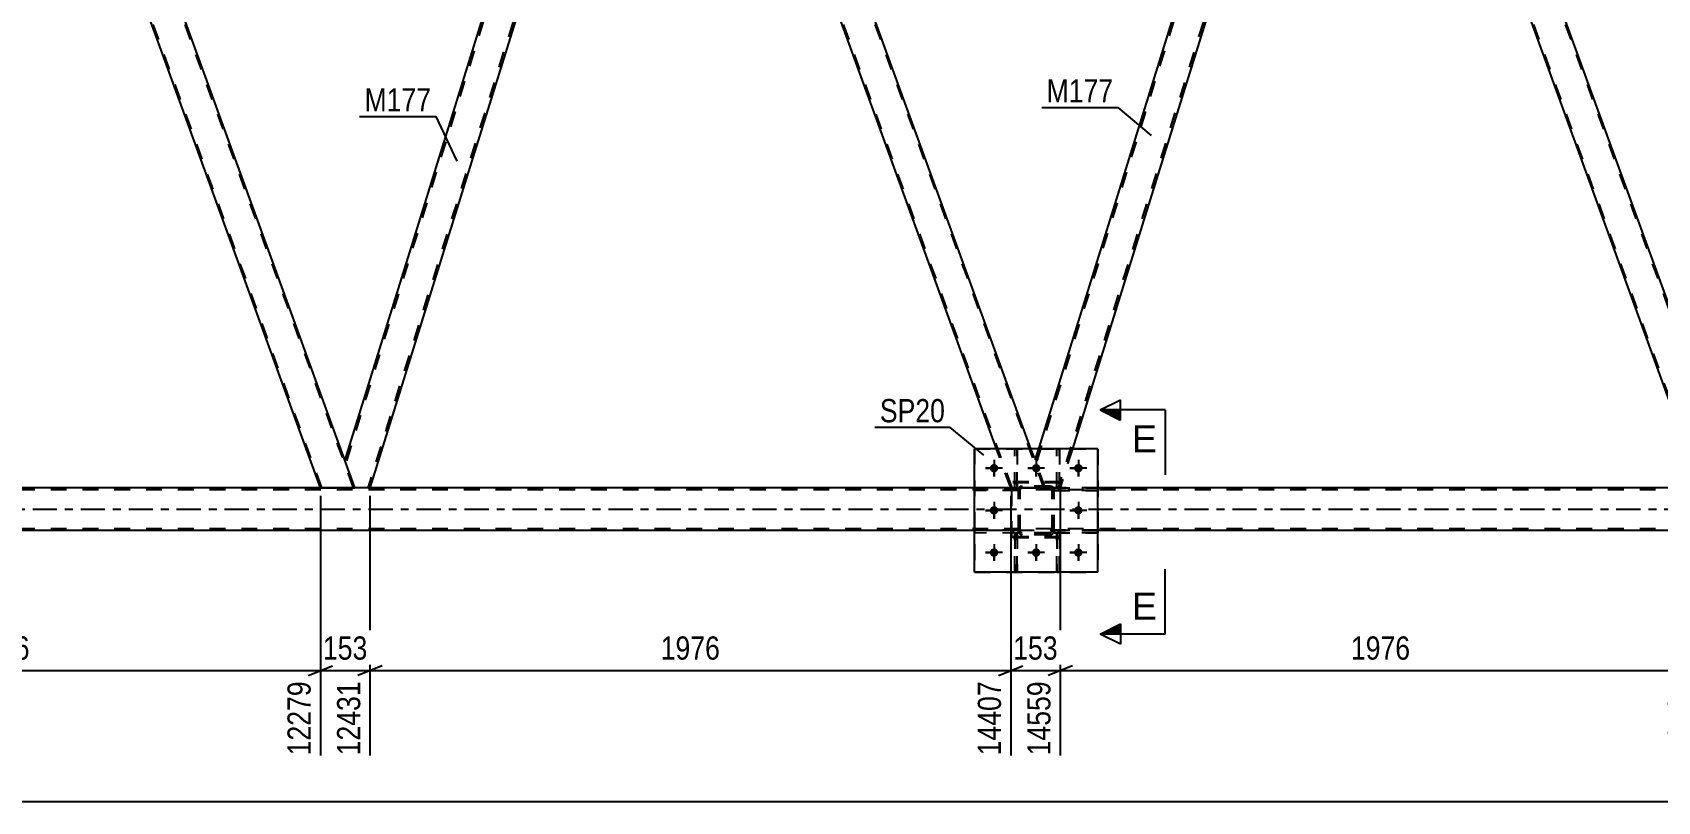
# Model space of a CAD drawing. Header units: millimetres. Extents: x 0 to 841, y 0 to 594.
# Drawn here: x 539.4 to 739.8, y 267.1 to 361.9 of the extents above; entities that cross this region are included whole.
import ezdxf

# ---------------------------------------------------------------- set-up
doc = ezdxf.new("R2010")
doc.units = ezdxf.units.MM
doc.linetypes.add('DXK_LINE_DOT2', pattern=[3.9198, 1.9599, -1.9599])
doc.linetypes.add('DXK_LINE_DOT3', pattern=[5.9187, 2.979, -0.9799, 0.9799, -0.9799])
doc.styles.add('Arial', font='ARIAL.TTF', dxfattribs={"height": 0.2})
doc.styles.add('Arial Narrow', font='ARIALN.TTF', dxfattribs={"height": 0.2})

# ---------------------------------------------------------------- blocks, each defined once
blk = doc.blocks.new('Part-103641004-3641 - 3414')
at = {"color": 7, "linetype": 'DXK_LINE_DOT2'}
for p, q in [((665.38, 300.21), (665.38, 300.53)), ((665.38, 300.53), (670.78, 300.53)), ((670.78, 300.21), (665.38, 300.21)), ((665.98, 300.21), (665.98, 300.53)), ((670.78, 300.53), (670.78, 300.21))]:
    blk.add_line(p, q, dxfattribs=at)
blk = doc.blocks.new('Part-103641004-3677 - 3414')
at = {"color": 7, "linetype": 'DXK_LINE_DOT2'}
for p, q in [((655.58, 310.57), (670.78, 310.57)), ((655.58, 310.57), (655.58, 295.37)), ((670.78, 310.57), (670.78, 295.37)), ((655.58, 295.37), (670.78, 295.37))]:
    blk.add_line(p, q, dxfattribs=at)
blk = doc.blocks.new('Part-103641004-3683 - 3414')
at = {"color": 7, "linetype": 'DXK_LINE_DOT2'}
for p, q in [((660.98, 300.53), (655.58, 300.53)), ((655.58, 300.53), (655.58, 300.21)), ((660.98, 300.21), (655.58, 300.21)), ((660.38, 300.21), (660.38, 300.53)), ((660.98, 300.21), (660.98, 300.53))]:
    blk.add_line(p, q, dxfattribs=at)
blk = doc.blocks.new('Part-103641004-3584 - 3414')
at = {"color": 7, "linetype": 'DXK_LINE_DOT2'}
for p, q in [((670.78, 305.73), (665.38, 305.73)), ((665.38, 305.73), (665.38, 305.41)), ((665.38, 305.41), (670.78, 305.41)), ((665.98, 305.41), (665.98, 305.73)), ((670.78, 305.41), (670.78, 305.73))]:
    blk.add_line(p, q, dxfattribs=at)
blk = doc.blocks.new('Part-103641004-3589 - 3414')
at = {"color": 7, "linetype": 'DXK_LINE_DOT2'}
for p, q in [((699.99, 426.97), (663.17, 308.85)), ((701.05, 426.97), (699.76, 426.97)), ((701.2, 426.57), (701.05, 426.97)), ((702.46, 423.09), (665.89, 305.75)), ((702.58, 422.77), (702.6, 422.72)), ((702.6, 422.72), (702.58, 422.77)), ((663.45, 310.57), (663.03, 309.22)), ((664.29, 305.75), (663.03, 309.22)), ((667.64, 310.57), (666.14, 305.75)), ((666.14, 305.75), (664.29, 305.75))]:
    blk.add_line(p, q, dxfattribs=at)
at = {"color": 2, "linetype": 'Continuous'}
for p, q in [((699.73, 426.97), (663.45, 310.57)), ((699.76, 426.97), (699.73, 426.97)), ((702.58, 422.77), (701.2, 426.57)), ((702.6, 422.72), (667.64, 310.57))]:
    blk.add_line(p, q, dxfattribs=at)
blk = doc.blocks.new('Part-103641004-3599 - 3414')
at = {"color": 7, "linetype": 'DXK_LINE_DOT2'}
for p, q in [((705.31, 426.97), (701.05, 426.97)), ((702.58, 422.77), (701.05, 426.97)), ((745.34, 305.75), (701.22, 426.97)), ((749.26, 305.75), (705.14, 426.97)), ((705.45, 426.57), (705.31, 426.97)), ((749.43, 305.75), (745.17, 305.75))]:
    blk.add_line(p, q, dxfattribs=at)
at = {"color": 2, "linetype": 'Continuous'}
for p, q in [((749.43, 305.75), (705.45, 426.57)), ((745.17, 305.75), (702.58, 422.77))]:
    blk.add_line(p, q, dxfattribs=at)
blk = doc.blocks.new('Part-103641004-3604 - 3414')
at = {"color": 2, "linetype": 'Continuous'}
for p, q in [((614.6, 426.97), (577.9, 309.22)), ((615.92, 426.97), (614.6, 426.97)), ((617.45, 422.77), (615.92, 426.97)), ((617.46, 422.72), (581.01, 305.75)), ((579.16, 305.75), (577.92, 309.17))]:
    blk.add_line(p, q, dxfattribs=at)
at = {"color": 7, "linetype": 'DXK_LINE_DOT2'}
for p, q in [((614.85, 426.97), (578.03, 308.85)), ((617.33, 423.09), (580.75, 305.75)), ((617.46, 422.72), (617.45, 422.77)), ((617.46, 422.72), (617.45, 422.77)), ((577.9, 309.22), (577.92, 309.17)), ((581.01, 305.75), (579.16, 305.75))]:
    blk.add_line(p, q, dxfattribs=at)
blk = doc.blocks.new('Part-103641004-3614 - 3414')
at = {"color": 2, "linetype": 'Continuous'}
for p, q in [((670.78, 310.57), (655.58, 310.57)), ((655.58, 295.37), (655.58, 310.57)), ((670.78, 295.37), (670.78, 310.57)), ((670.78, 295.37), (655.58, 295.37))]:
    blk.add_line(p, q, dxfattribs=at)
blk = doc.blocks.new('Part-103641004-3678 - 3414')
at = {"color": 7, "linetype": 'DXK_LINE_DOT2'}
for p, q in [((665.38, 305.41), (665.38, 305.73)), ((665.38, 305.73), (670.78, 305.73)), ((670.78, 305.41), (665.38, 305.41)), ((665.98, 305.41), (665.98, 305.73)), ((670.78, 305.73), (670.78, 305.41))]:
    blk.add_line(p, q, dxfattribs=at)
blk = doc.blocks.new('Part-103641004-3705 - 3414')
at = {"color": 7, "linetype": 'DXK_LINE_DOT2'}
for p, q in [((660.98, 305.49), (661.02, 305.67)), ((661.02, 305.67), (660.98, 305.49)), ((660.98, 300.45), (660.98, 305.49)), ((661.22, 305.49), (661.24, 305.58)), ((661.22, 300.45), (661.22, 305.49)), ((661.24, 305.58), (661.29, 305.66)), ((661.27, 305.93), (661.46, 305.97)), ((661.46, 305.97), (661.27, 305.93)), ((661.29, 305.66), (661.37, 305.71)), ((661.37, 305.71), (661.46, 305.73)), ((664.9, 305.97), (661.46, 305.97)), ((661.46, 305.73), (664.9, 305.73)), ((664.9, 305.97), (665.08, 305.93)), ((665.08, 305.93), (664.9, 305.97)), ((664.9, 305.73), (664.99, 305.71)), ((664.99, 305.71), (665.07, 305.66)), ((665.07, 305.66), (665.12, 305.58)), ((665.12, 305.58), (665.14, 305.49)), ((665.14, 300.45), (665.14, 305.49)), ((665.34, 305.67), (665.38, 305.49)), ((665.38, 305.49), (665.34, 305.67)), ((665.38, 300.45), (665.38, 305.49)), ((661.02, 300.26), (660.98, 300.45)), ((660.98, 300.45), (661.02, 300.26)), ((661.24, 300.35), (661.22, 300.45)), ((661.29, 300.28), (661.24, 300.35)), ((661.46, 299.97), (661.27, 300)), ((661.27, 300), (661.46, 299.97)), ((661.37, 300.22), (661.29, 300.28)), ((661.46, 300.21), (661.37, 300.22)), ((664.9, 300.21), (661.46, 300.21)), ((664.9, 299.97), (661.46, 299.97)), ((664.99, 300.22), (664.9, 300.21)), ((665.08, 300), (664.9, 299.97)), ((664.9, 299.97), (665.08, 300)), ((665.07, 300.28), (664.99, 300.22)), ((665.12, 300.35), (665.07, 300.28)), ((665.14, 300.45), (665.12, 300.35)), ((665.38, 300.45), (665.34, 300.26)), ((665.34, 300.26), (665.38, 300.45))]:
    blk.add_line(p, q, dxfattribs=at)
at = {"color": 7, "linetype": 'DXK_LINE_DOT3'}
blk.add_line((663.18, 302.97), (663.18, 302.97), dxfattribs=at)
at = {"color": 7, "linetype": 'DXK_LINE_DOT2'}
for centre, start, end in [((661.46, 305.49), 112.5, 157.5), ((661.46, 305.49), 112.5, 157.5), ((664.9, 305.49), 22.5, 67.5), ((664.9, 305.49), 22.5, 67.5), ((661.46, 300.45), 202.5, 247.5), ((661.46, 300.45), 202.5, 247.5), ((664.9, 300.45), 292.5, 337.5), ((664.9, 300.45), 292.5, 337.5)]:
    blk.add_arc(centre, 0.48, start, end, dxfattribs=at)
blk = doc.blocks.new('Part-103641004-3740 - 3414')
at = {"color": 7, "linetype": 'DXK_LINE_DOT2'}
for p, q in [((660.98, 300.53), (655.58, 300.53)), ((655.58, 300.21), (655.58, 300.53)), ((660.98, 300.21), (655.58, 300.21)), ((660.38, 300.21), (660.38, 300.53)), ((660.98, 300.53), (660.98, 300.21))]:
    blk.add_line(p, q, dxfattribs=at)
blk = doc.blocks.new('Part-103641004-3747 - 3414')
at = {"color": 7, "linetype": 'DXK_LINE_DOT2'}
for p, q in [((666.18, 306.37), (660.18, 306.37)), ((660.18, 299.57), (660.18, 306.37)), ((666.18, 299.57), (666.18, 306.37)), ((666.18, 299.57), (660.18, 299.57))]:
    blk.add_line(p, q, dxfattribs=at)
blk = doc.blocks.new('Part-103641004-3748 - 3414')
at = {"color": 7, "linetype": 'DXK_LINE_DOT2'}
for p, q in [((666.18, 306.5), (660.18, 306.5)), ((660.18, 299.7), (660.18, 306.5)), ((666.18, 299.7), (666.18, 306.5)), ((666.18, 299.7), (660.18, 299.7))]:
    blk.add_line(p, q, dxfattribs=at)
blk = doc.blocks.new('Part-103641004-3749 - 3414')
at = {"color": 7, "linetype": 'DXK_LINE_DOT2'}
for p, q in [((660.98, 305.49), (661.02, 305.67)), ((661.02, 305.67), (660.98, 305.49)), ((660.98, 300.45), (660.98, 305.49)), ((661.22, 305.49), (661.24, 305.58)), ((661.22, 300.45), (661.22, 305.49)), ((661.24, 305.58), (661.29, 305.66)), ((661.27, 305.93), (661.46, 305.97)), ((661.46, 305.97), (661.27, 305.93)), ((661.29, 305.66), (661.37, 305.71)), ((661.37, 305.71), (661.46, 305.73)), ((664.9, 305.97), (661.46, 305.97)), ((661.46, 305.73), (664.9, 305.73)), ((664.9, 305.97), (665.08, 305.93)), ((665.08, 305.93), (664.9, 305.97)), ((664.9, 305.73), (664.99, 305.71)), ((664.99, 305.71), (665.07, 305.66)), ((665.07, 305.66), (665.12, 305.58)), ((665.12, 305.58), (665.14, 305.49)), ((665.14, 300.45), (665.14, 305.49)), ((665.34, 305.67), (665.38, 305.49)), ((665.38, 305.49), (665.34, 305.67)), ((665.38, 300.45), (665.38, 305.49)), ((661.02, 300.26), (660.98, 300.45)), ((660.98, 300.45), (661.02, 300.26)), ((661.24, 300.35), (661.22, 300.45)), ((661.29, 300.28), (661.24, 300.35)), ((661.46, 299.97), (661.27, 300)), ((661.27, 300), (661.46, 299.97)), ((661.37, 300.22), (661.29, 300.28)), ((661.46, 300.21), (661.37, 300.22)), ((664.9, 300.21), (661.46, 300.21)), ((664.9, 299.97), (661.46, 299.97)), ((664.99, 300.22), (664.9, 300.21)), ((665.08, 300), (664.9, 299.97)), ((664.9, 299.97), (665.08, 300)), ((665.07, 300.28), (664.99, 300.22)), ((665.12, 300.35), (665.07, 300.28)), ((665.14, 300.45), (665.12, 300.35)), ((665.38, 300.45), (665.34, 300.26)), ((665.34, 300.26), (665.38, 300.45))]:
    blk.add_line(p, q, dxfattribs=at)
at = {"color": 7, "linetype": 'DXK_LINE_DOT3'}
blk.add_line((663.18, 302.97), (663.18, 302.97), dxfattribs=at)
at = {"color": 7, "linetype": 'DXK_LINE_DOT2'}
for centre, start, end in [((661.46, 305.49), 112.5, 157.5), ((661.46, 305.49), 112.5, 157.5), ((664.9, 305.49), 22.5, 67.5), ((664.9, 305.49), 22.5, 67.5), ((661.46, 300.45), 202.5, 247.5), ((661.46, 300.45), 202.5, 247.5), ((664.9, 300.45), 292.5, 337.5), ((664.9, 300.45), 292.5, 337.5)]:
    blk.add_arc(centre, 0.48, start, end, dxfattribs=at)
blk = doc.blocks.new('Part-103641004-3754 - 3414')
at = {"color": 2, "linetype": 'Continuous'}
for p, q in [((620.17, 426.97), (615.92, 426.97)), ((662.54, 310.57), (620.17, 426.97)), ((658.29, 310.57), (617.45, 422.77))]:
    blk.add_line(p, q, dxfattribs=at)
at = {"color": 7, "linetype": 'DXK_LINE_DOT2'}
for p, q in [((615.92, 426.97), (617.45, 422.77)), ((660.21, 305.75), (616.09, 426.97)), ((664.12, 305.75), (620, 426.97)), ((660.04, 305.75), (658.29, 310.57)), ((664.29, 305.75), (662.54, 310.57)), ((664.29, 305.75), (660.04, 305.75))]:
    blk.add_line(p, q, dxfattribs=at)
blk = doc.blocks.new('Part-103641004-3755 - 3414')
at = {"color": 7, "linetype": 'DXK_LINE_DOT2'}
for p, q in [((670.78, 300.53), (665.38, 300.53)), ((665.38, 300.53), (665.38, 300.21)), ((665.38, 300.21), (670.78, 300.21)), ((665.98, 300.21), (665.98, 300.53)), ((670.78, 300.21), (670.78, 300.53))]:
    blk.add_line(p, q, dxfattribs=at)
blk = doc.blocks.new('Part-103641004-3758 - 3414')
at = {"color": 7, "linetype": 'DXK_LINE_DOT2'}
for p, q in [((660.85, 300.2), (660.53, 300.2)), ((660.53, 300.2), (660.53, 295.37)), ((660.53, 299.6), (660.85, 299.6)), ((660.85, 295.37), (660.85, 300.2)), ((660.53, 295.37), (660.85, 295.37))]:
    blk.add_line(p, q, dxfattribs=at)
blk = doc.blocks.new('Part-103641004-3761 - 3414')
at = {"color": 2, "linetype": 'Continuous'}
for p, q in [((665.73, 310.57), (665.73, 310.57)), ((666.05, 310.57), (665.73, 310.57)), ((666.05, 310.57), (666.05, 310.57))]:
    blk.add_line(p, q, dxfattribs=at)
at = {"color": 7, "linetype": 'DXK_LINE_DOT2'}
for p, q in [((665.73, 305.72), (665.73, 310.57)), ((666.05, 305.72), (666.05, 310.57)), ((665.73, 306.32), (666.05, 306.32)), ((666.05, 305.72), (665.73, 305.72))]:
    blk.add_line(p, q, dxfattribs=at)
blk = doc.blocks.new('Part-103641004-3764 - 3414')
at = {"color": 2, "linetype": 'Continuous'}
for p, q in [((660.53, 310.57), (660.53, 310.57)), ((660.85, 310.57), (660.53, 310.57)), ((660.85, 310.57), (660.85, 310.57))]:
    blk.add_line(p, q, dxfattribs=at)
at = {"color": 7, "linetype": 'DXK_LINE_DOT2'}
for p, q in [((660.53, 305.72), (660.53, 310.57)), ((660.85, 305.72), (660.85, 310.57)), ((660.53, 306.32), (660.85, 306.32)), ((660.85, 305.72), (660.53, 305.72))]:
    blk.add_line(p, q, dxfattribs=at)
blk = doc.blocks.new('Part-103641004-3765 - 3414')
at = {"color": 7, "linetype": 'DXK_LINE_DOT2'}
for p, q in [((660.98, 305.73), (655.58, 305.73)), ((655.58, 305.41), (655.58, 305.73)), ((660.98, 305.41), (655.58, 305.41)), ((660.38, 305.41), (660.38, 305.73)), ((660.98, 305.73), (660.98, 305.41))]:
    blk.add_line(p, q, dxfattribs=at)
blk = doc.blocks.new('Part-103641004-3774 - 3414')
at = {"color": 7, "linetype": 'DXK_LINE_DOT2'}
for p, q in [((660.53, 305.72), (660.53, 310.57)), ((660.53, 310.57), (660.85, 310.57)), ((660.85, 310.57), (660.85, 305.72)), ((660.53, 306.32), (660.85, 306.32)), ((660.85, 305.72), (660.53, 305.72))]:
    blk.add_line(p, q, dxfattribs=at)
blk = doc.blocks.new('Part-103641004-3777 - 3414')
at = {"color": 7, "linetype": 'DXK_LINE_DOT2'}
for p, q in [((665.73, 305.72), (665.73, 310.57)), ((665.73, 310.57), (666.05, 310.57)), ((666.05, 310.57), (666.05, 305.72)), ((665.73, 306.32), (666.05, 306.32)), ((666.05, 305.72), (665.73, 305.72))]:
    blk.add_line(p, q, dxfattribs=at)
blk = doc.blocks.new('Part-103641004-3780 - 3414')
at = {"color": 7, "linetype": 'DXK_LINE_DOT2'}
for p, q in [((660.53, 295.37), (660.53, 300.2)), ((660.53, 300.2), (660.85, 300.2)), ((660.53, 299.6), (660.85, 299.6)), ((660.85, 300.2), (660.85, 295.37)), ((660.85, 295.37), (660.53, 295.37))]:
    blk.add_line(p, q, dxfattribs=at)
blk = doc.blocks.new('Part-103641004-3783 - 3414')
at = {"color": 7, "linetype": 'DXK_LINE_DOT2'}
for p, q in [((665.73, 295.37), (665.73, 300.2)), ((665.73, 300.2), (666.05, 300.2)), ((665.73, 299.6), (666.05, 299.6)), ((666.05, 300.2), (666.05, 295.37)), ((666.05, 295.37), (665.73, 295.37))]:
    blk.add_line(p, q, dxfattribs=at)
blk = doc.blocks.new('Part-103641004-3791 - 3414')
at = {"color": 7, "linetype": 'DXK_LINE_DOT2'}
for p, q in [((770.94, 305.51), (95.51, 305.51)), ((670.78, 305.75), (655.58, 305.75)), ((770.94, 300.71), (95.51, 300.71)), ((670.78, 300.47), (655.58, 300.47))]:
    blk.add_line(p, q, dxfattribs=at)
at = {"color": 2, "linetype": 'Continuous'}
for p, q in [((655.58, 305.75), (500.51, 305.75)), ((770.94, 305.75), (670.78, 305.75)), ((655.58, 300.47), (500.51, 300.47)), ((770.94, 300.47), (670.78, 300.47))]:
    blk.add_line(p, q, dxfattribs=at)
at = {"color": 7, "linetype": 'DXK_LINE_DOT3'}
blk.add_line((95.51, 303.11), (770.94, 303.11), dxfattribs=at)
blk = doc.blocks.new('Part-103641004-3839 - 3414')
at = {"color": 7, "linetype": 'DXK_LINE_DOT2'}
for p, q in [((666.05, 300.2), (665.73, 300.2)), ((665.73, 300.2), (665.73, 295.37)), ((665.73, 299.6), (666.05, 299.6)), ((666.05, 295.37), (666.05, 300.2)), ((665.73, 295.37), (666.05, 295.37))]:
    blk.add_line(p, q, dxfattribs=at)
blk = doc.blocks.new('Bolt-103641004-3840 - 3414')
at = {"linetype": 'Continuous'}
for points in [[(658.5, 308.17, -1), (657.46, 308.17, -1)], [(663.7, 308.17, -1), (662.66, 308.17, -1)], [(668.9, 308.17, -1), (667.86, 308.17, -1)], [(658.5, 302.97, -1), (657.46, 302.97, -1)], [(668.9, 302.97, -1), (667.86, 302.97, -1)], [(658.5, 297.77, -1), (657.46, 297.77, -1)], [(663.7, 297.77, -1), (662.66, 297.77, -1)], [(668.9, 297.77, -1), (667.86, 297.77, -1)]]:
    blk.add_hatch(color=1, dxfattribs=at).paths.add_polyline_path(points)
at = {"color": 1, "linetype": 'Continuous'}
for p, q in [((657.98, 309.21), (657.98, 307.13)), ((663.18, 309.21), (663.18, 307.13)), ((668.38, 309.21), (668.38, 307.13)), ((659.02, 308.17), (656.94, 308.17)), ((664.22, 308.17), (662.14, 308.17)), ((669.42, 308.17), (667.34, 308.17)), ((659.02, 302.97), (656.94, 302.97)), ((657.98, 304.01), (657.98, 301.93)), ((669.42, 302.97), (667.34, 302.97)), ((668.38, 304.01), (668.38, 301.93)), ((657.98, 298.81), (657.98, 296.73)), ((663.18, 298.81), (663.18, 296.73)), ((668.38, 298.81), (668.38, 296.73)), ((659.02, 297.77), (656.94, 297.77)), ((664.22, 297.77), (662.14, 297.77)), ((669.42, 297.77), (667.34, 297.77))]:
    blk.add_line(p, q, dxfattribs=at)
blk = doc.blocks.new('Bolt-103641004-3841 - 3414')
at = {"color": 1, "linetype": 'Continuous'}
for p, q in [((657.98, 309.21), (657.98, 308.51)), ((663.18, 309.21), (663.18, 308.51)), ((668.38, 309.21), (668.38, 308.51)), ((656.94, 308.17), (657.63, 308.17)), ((657.98, 307.13), (657.98, 307.82)), ((659.02, 308.17), (658.33, 308.17)), ((662.14, 308.17), (662.83, 308.17)), ((663.18, 307.13), (663.18, 307.82)), ((664.22, 308.17), (663.53, 308.17)), ((667.34, 308.17), (668.03, 308.17)), ((668.38, 307.13), (668.38, 307.82)), ((669.42, 308.17), (668.73, 308.17)), ((656.94, 302.97), (657.63, 302.97)), ((657.98, 304.01), (657.98, 303.31)), ((659.02, 302.97), (658.33, 302.97)), ((667.34, 302.97), (668.03, 302.97)), ((668.38, 304.01), (668.38, 303.31)), ((669.42, 302.97), (668.73, 302.97)), ((657.98, 301.93), (657.98, 302.62)), ((668.38, 301.93), (668.38, 302.62)), ((657.98, 298.81), (657.98, 298.11)), ((663.18, 298.81), (663.18, 298.11)), ((668.38, 298.81), (668.38, 298.11)), ((656.94, 297.77), (657.63, 297.77)), ((657.98, 296.73), (657.98, 297.42)), ((659.02, 297.77), (658.33, 297.77)), ((662.14, 297.77), (662.83, 297.77)), ((663.18, 296.73), (663.18, 297.42)), ((664.22, 297.77), (663.53, 297.77)), ((667.34, 297.77), (668.03, 297.77)), ((668.38, 296.73), (668.38, 297.42)), ((669.42, 297.77), (668.73, 297.77))]:
    blk.add_line(p, q, dxfattribs=at)
blk = doc.blocks.new('Part-103641004-3871 - 3414')
at = {"color": 7, "linetype": 'DXK_LINE_DOT2'}
for p, q in [((660.98, 305.73), (655.58, 305.73)), ((655.58, 305.73), (655.58, 305.41)), ((660.98, 305.41), (655.58, 305.41)), ((660.38, 305.41), (660.38, 305.73)), ((660.98, 305.41), (660.98, 305.73))]:
    blk.add_line(p, q, dxfattribs=at)
blk = doc.blocks.new('Part-103641004-3881 - 3414')
at = {"color": 2, "linetype": 'Continuous'}
for p, q in [((535.04, 426.97), (530.78, 426.97)), ((577.92, 309.17), (535.04, 426.97)), ((574.9, 305.75), (532.31, 422.77))]:
    blk.add_line(p, q, dxfattribs=at)
at = {"color": 7, "linetype": 'DXK_LINE_DOT2'}
for p, q in [((530.78, 426.97), (532.31, 422.77)), ((575.07, 305.75), (530.95, 426.97)), ((578.99, 305.75), (534.87, 426.97)), ((579.16, 305.75), (577.92, 309.17)), ((574.9, 305.75), (579.16, 305.75))]:
    blk.add_line(p, q, dxfattribs=at)
blk = doc.blocks.new('StraightDimension-103641004-4983 - 3414')
at = {"color": 7, "linetype": 'Continuous'}
for p, q in [((666.14, 304.75), (666.14, 272.77)), ((745.17, 304.75), (745.17, 272.77)), ((667.64, 283.82), (664.64, 282.62)), ((666.14, 283.22), (745.17, 283.22)), ((743.67, 282.62), (746.67, 283.82))]:
    blk.add_line(p, q, dxfattribs=at)
at = {"color": 0}
blk.add_wipeout([(709.91, 283.97), (709.91, 288.17), (701.4, 288.17), (701.4, 283.97)], dxfattribs=at)
at = {"color": 0, "linetype": 'Continuous'}
blk.add_wipeout([(744.57, 282.52), (740.37, 282.52), (740.37, 272.17), (744.57, 272.17)], dxfattribs=at)
at = {"color": 3, "style": 'Arial Narrow'}
blk.add_text('1976', height=2.863, dxfattribs=at).set_placement((702, 284.57))
at = {"color": 3, "linetype": 'Continuous', "style": 'Arial Narrow'}
blk.add_text('16535', height=2.863, rotation=90.0002, dxfattribs=at).set_placement((743.97, 272.77))
blk = doc.blocks.new('StraightDimension-103641004-5002 - 3414')
at = {"color": 7, "linetype": 'Continuous'}
for p, q in [((660.04, 304.75), (660.04, 272.77)), ((666.14, 304.75), (666.14, 272.77)), ((658.54, 282.62), (661.54, 283.82)), ((660.04, 283.22), (666.14, 283.22)), ((667.64, 283.82), (664.64, 282.62))]:
    blk.add_line(p, q, dxfattribs=at)
at = {"color": 0}
blk.add_wipeout([(666.43, 283.97), (666.43, 288.17), (659.75, 288.17), (659.75, 283.97)], dxfattribs=at)
at = {"color": 0, "linetype": 'Continuous'}
blk.add_wipeout([(665.54, 282.52), (661.34, 282.52), (661.34, 272.17), (665.54, 272.17)], dxfattribs=at)
at = {"color": 3, "style": 'Arial Narrow'}
blk.add_text('153', height=2.863, dxfattribs=at).set_placement((660.35, 284.57))
at = {"color": 3, "linetype": 'Continuous', "style": 'Arial Narrow'}
blk.add_text('14559', height=2.863, rotation=90.0002, dxfattribs=at).set_placement((664.94, 272.77))
blk = doc.blocks.new('StraightDimension-103641004-5021 - 3414')
at = {"color": 7, "linetype": 'Continuous'}
for p, q in [((581.01, 304.75), (581.01, 272.77)), ((660.04, 304.75), (660.04, 272.77)), ((582.51, 283.82), (579.51, 282.62)), ((581.01, 283.22), (660.04, 283.22)), ((658.54, 282.62), (661.54, 283.82))]:
    blk.add_line(p, q, dxfattribs=at)
at = {"color": 0}
blk.add_wipeout([(624.78, 283.97), (624.78, 288.17), (616.27, 288.17), (616.27, 283.97)], dxfattribs=at)
at = {"color": 0, "linetype": 'Continuous'}
blk.add_wipeout([(659.44, 282.52), (655.24, 282.52), (655.24, 272.17), (659.44, 272.17)], dxfattribs=at)
at = {"color": 3, "style": 'Arial Narrow'}
blk.add_text('1976', height=2.863, dxfattribs=at).set_placement((616.87, 284.57))
at = {"color": 3, "linetype": 'Continuous', "style": 'Arial Narrow'}
blk.add_text('14407', height=2.863, rotation=90.0002, dxfattribs=at).set_placement((658.84, 272.77))
blk = doc.blocks.new('StraightDimension-103641004-5040 - 3414')
at = {"color": 7, "linetype": 'Continuous'}
for p, q in [((574.9, 304.75), (574.9, 272.77)), ((581.01, 304.75), (581.01, 272.77)), ((573.4, 282.62), (576.4, 283.82)), ((574.9, 283.22), (581.01, 283.22)), ((582.51, 283.82), (579.51, 282.62))]:
    blk.add_line(p, q, dxfattribs=at)
at = {"color": 0}
blk.add_wipeout([(581.3, 283.97), (581.3, 288.17), (574.61, 288.17), (574.61, 283.97)], dxfattribs=at)
at = {"color": 0, "linetype": 'Continuous'}
blk.add_wipeout([(580.41, 282.52), (576.21, 282.52), (576.21, 272.17), (580.41, 272.17)], dxfattribs=at)
at = {"color": 3, "style": 'Arial Narrow'}
blk.add_text('153', height=2.863, dxfattribs=at).set_placement((575.21, 284.57))
at = {"color": 3, "linetype": 'Continuous', "style": 'Arial Narrow'}
blk.add_text('12431', height=2.863, rotation=90.0002, dxfattribs=at).set_placement((579.81, 272.77))
blk = doc.blocks.new('StraightDimension-103641004-5059 - 3414')
at = {"color": 7, "linetype": 'Continuous'}
for p, q in [((495.87, 304.75), (495.87, 272.77)), ((574.9, 304.75), (574.9, 272.77)), ((497.37, 283.82), (494.37, 282.62)), ((495.87, 283.22), (574.9, 283.22)), ((573.4, 282.62), (576.4, 283.82))]:
    blk.add_line(p, q, dxfattribs=at)
at = {"color": 0}
blk.add_wipeout([(539.64, 283.97), (539.64, 288.17), (531.13, 288.17), (531.13, 283.97)], dxfattribs=at)
at = {"color": 0, "linetype": 'Continuous'}
blk.add_wipeout([(574.3, 282.52), (570.1, 282.52), (570.1, 272.17), (574.3, 272.17)], dxfattribs=at)
at = {"color": 3, "style": 'Arial Narrow'}
blk.add_text('1976', height=2.863, dxfattribs=at).set_placement((531.73, 284.57))
at = {"color": 3, "linetype": 'Continuous', "style": 'Arial Narrow'}
blk.add_text('12279', height=2.863, rotation=90.0002, dxfattribs=at).set_placement((573.7, 272.77))
blk = doc.blocks.new('StraightDimension-103641004-19127 - 3414')
at = {"color": 7, "linetype": 'Continuous'}
blk.add_line((43.78, 267.09), (781.8, 267.09), dxfattribs=at)
blk = doc.blocks.new('SectionMark-103641004-5275 - 3414')
at = {"linetype": 'Continuous'}
for points in [[(673.59, 315.36), (673.59, 314.11), (671.09, 315.36)], [(673.59, 288.98), (673.59, 287.73), (671.09, 287.73)]]:
    blk.add_hatch(color=6, dxfattribs=at).paths.add_polyline_path(points)
at = {"color": 6, "linetype": 'Continuous'}
for p, q in [((671.09, 315.36), (673.59, 316.61)), ((679.09, 315.36), (671.09, 315.36)), ((671.09, 315.36), (673.59, 314.11)), ((673.59, 314.11), (673.59, 316.61)), ((671.09, 287.73), (673.59, 288.98)), ((673.59, 288.98), (673.59, 286.48)), ((679.09, 287.73), (671.09, 287.73)), ((673.59, 286.48), (671.09, 287.73))]:
    blk.add_line(p, q, dxfattribs=at)
at = {"color": 0, "linetype": 'Continuous'}
for points in [[(678.09, 310.11), (678.09, 313.61), (674.98, 313.61), (674.98, 310.11)], [(678.09, 289.48), (678.09, 292.98), (674.98, 292.98), (674.98, 289.48)]]:
    blk.add_wipeout(points, dxfattribs=at)
at = {"color": 6, "linetype": 'Continuous'}
for p, q in [((679.09, 315.36), (679.09, 307.36)), ((679.09, 287.73), (679.09, 295.73))]:
    blk.add_line(p, q, dxfattribs=at)
at = {"color": 3, "linetype": 'Continuous', "style": 'Arial'}
for p in [(674.98, 310.11), (674.98, 289.48)]:
    blk.add_text('E', height=3.34, dxfattribs=at).set_placement(p)
blk = doc.blocks.new('Mark-103641004-3585 - 3414')
at = {"color": 0}
blk.add_wipeout([(672.68, 353.25), (672.68, 356.25), (664.46, 356.25), (664.46, 353.25)], dxfattribs=at)
blk.add_wipeout([(672.68, 353.25), (672.68, 356.25), (664.46, 356.25), (664.46, 353.25)], dxfattribs=at)
at = {"color": 30, "linetype": 'Continuous'}
for p in [(663.86, 352.65), (677.4, 349.17)]:
    blk.add_line(p, (673.28, 352.65), dxfattribs=at)
at = {"color": 3, "style": 'Arial Narrow'}
blk.add_text('M177', height=2.863, dxfattribs=at).set_placement((664.46, 353.25))
blk = doc.blocks.new('Mark-103641004-3600 - 3414')
at = {"color": 0}
blk.add_wipeout([(588.56, 352.14), (588.56, 355.14), (580.34, 355.14), (580.34, 352.14)], dxfattribs=at)
blk.add_wipeout([(588.56, 352.14), (588.56, 355.14), (580.34, 355.14), (580.34, 352.14)], dxfattribs=at)
at = {"color": 30, "linetype": 'Continuous'}
for p in [(579.74, 351.54), (591.75, 346.03)]:
    blk.add_line(p, (589.16, 351.54), dxfattribs=at)
at = {"color": 3, "style": 'Arial Narrow'}
blk.add_text('M177', height=2.863, dxfattribs=at).set_placement((580.34, 352.14))
blk = doc.blocks.new('Mark-103641004-3610 - 3414')
at = {"color": 0}
blk.add_wipeout([(651.94, 313.83), (651.94, 316.83), (643.9, 316.83), (643.9, 313.83)], dxfattribs=at)
blk.add_wipeout([(651.94, 313.83), (651.94, 316.83), (643.9, 316.83), (643.9, 313.83)], dxfattribs=at)
at = {"color": 30, "linetype": 'Continuous'}
for p in [(643.3, 313.23), (656.73, 309.77)]:
    blk.add_line(p, (652.54, 313.23), dxfattribs=at)
at = {"color": 3, "style": 'Arial Narrow'}
blk.add_text('SP20', height=2.863, dxfattribs=at).set_placement((643.9, 313.83))

msp = doc.modelspace()

# ---------------------------------------------------------------- block references
for name in ['Part-103641004-3881 - 3414', 'Part-103641004-3604 - 3414', 'Part-103641004-3754 - 3414', 'Part-103641004-3589 - 3414', 'Part-103641004-3599 - 3414', 'Part-103641004-3677 - 3414', 'Part-103641004-3614 - 3414', 'Bolt-103641004-3840 - 3414', 'Bolt-103641004-3841 - 3414', 'Part-103641004-3764 - 3414', 'Part-103641004-3774 - 3414', 'Part-103641004-3761 - 3414', 'Part-103641004-3777 - 3414', 'Part-103641004-3791 - 3414', 'Part-103641004-3765 - 3414', 'Part-103641004-3871 - 3414', 'Part-103641004-3748 - 3414', 'Part-103641004-3747 - 3414', 'Part-103641004-3705 - 3414', 'Part-103641004-3749 - 3414', 'Part-103641004-3584 - 3414', 'Part-103641004-3678 - 3414', 'Part-103641004-3683 - 3414', 'Part-103641004-3740 - 3414', 'Part-103641004-3758 - 3414', 'Part-103641004-3780 - 3414', 'Part-103641004-3641 - 3414', 'Part-103641004-3755 - 3414', 'Part-103641004-3783 - 3414', 'Part-103641004-3839 - 3414']:
    msp.add_blockref(name, (0, 0))

# ---------------------------------------------------------------- next in the draw order: block references
msp.add_blockref('StraightDimension-103641004-4983 - 3414', (0, 0))

# ---------------------------------------------------------------- next in the draw order: block references
msp.add_blockref('StraightDimension-103641004-5002 - 3414', (0, 0))

# ---------------------------------------------------------------- next in the draw order: block references
msp.add_blockref('StraightDimension-103641004-5021 - 3414', (0, 0))

# ---------------------------------------------------------------- next in the draw order: block references
msp.add_blockref('StraightDimension-103641004-5040 - 3414', (0, 0))

# ---------------------------------------------------------------- next in the draw order: block references
msp.add_blockref('StraightDimension-103641004-5059 - 3414', (0, 0))

# ---------------------------------------------------------------- next in the draw order: block references
msp.add_blockref('StraightDimension-103641004-19127 - 3414', (0, 0))

# ---------------------------------------------------------------- next in the draw order: block references
for name in ['Mark-103641004-3600 - 3414', 'Mark-103641004-3585 - 3414', 'Mark-103641004-3610 - 3414', 'SectionMark-103641004-5275 - 3414']:
    msp.add_blockref(name, (0, 0))

doc.saveas('drawing.dxf')
